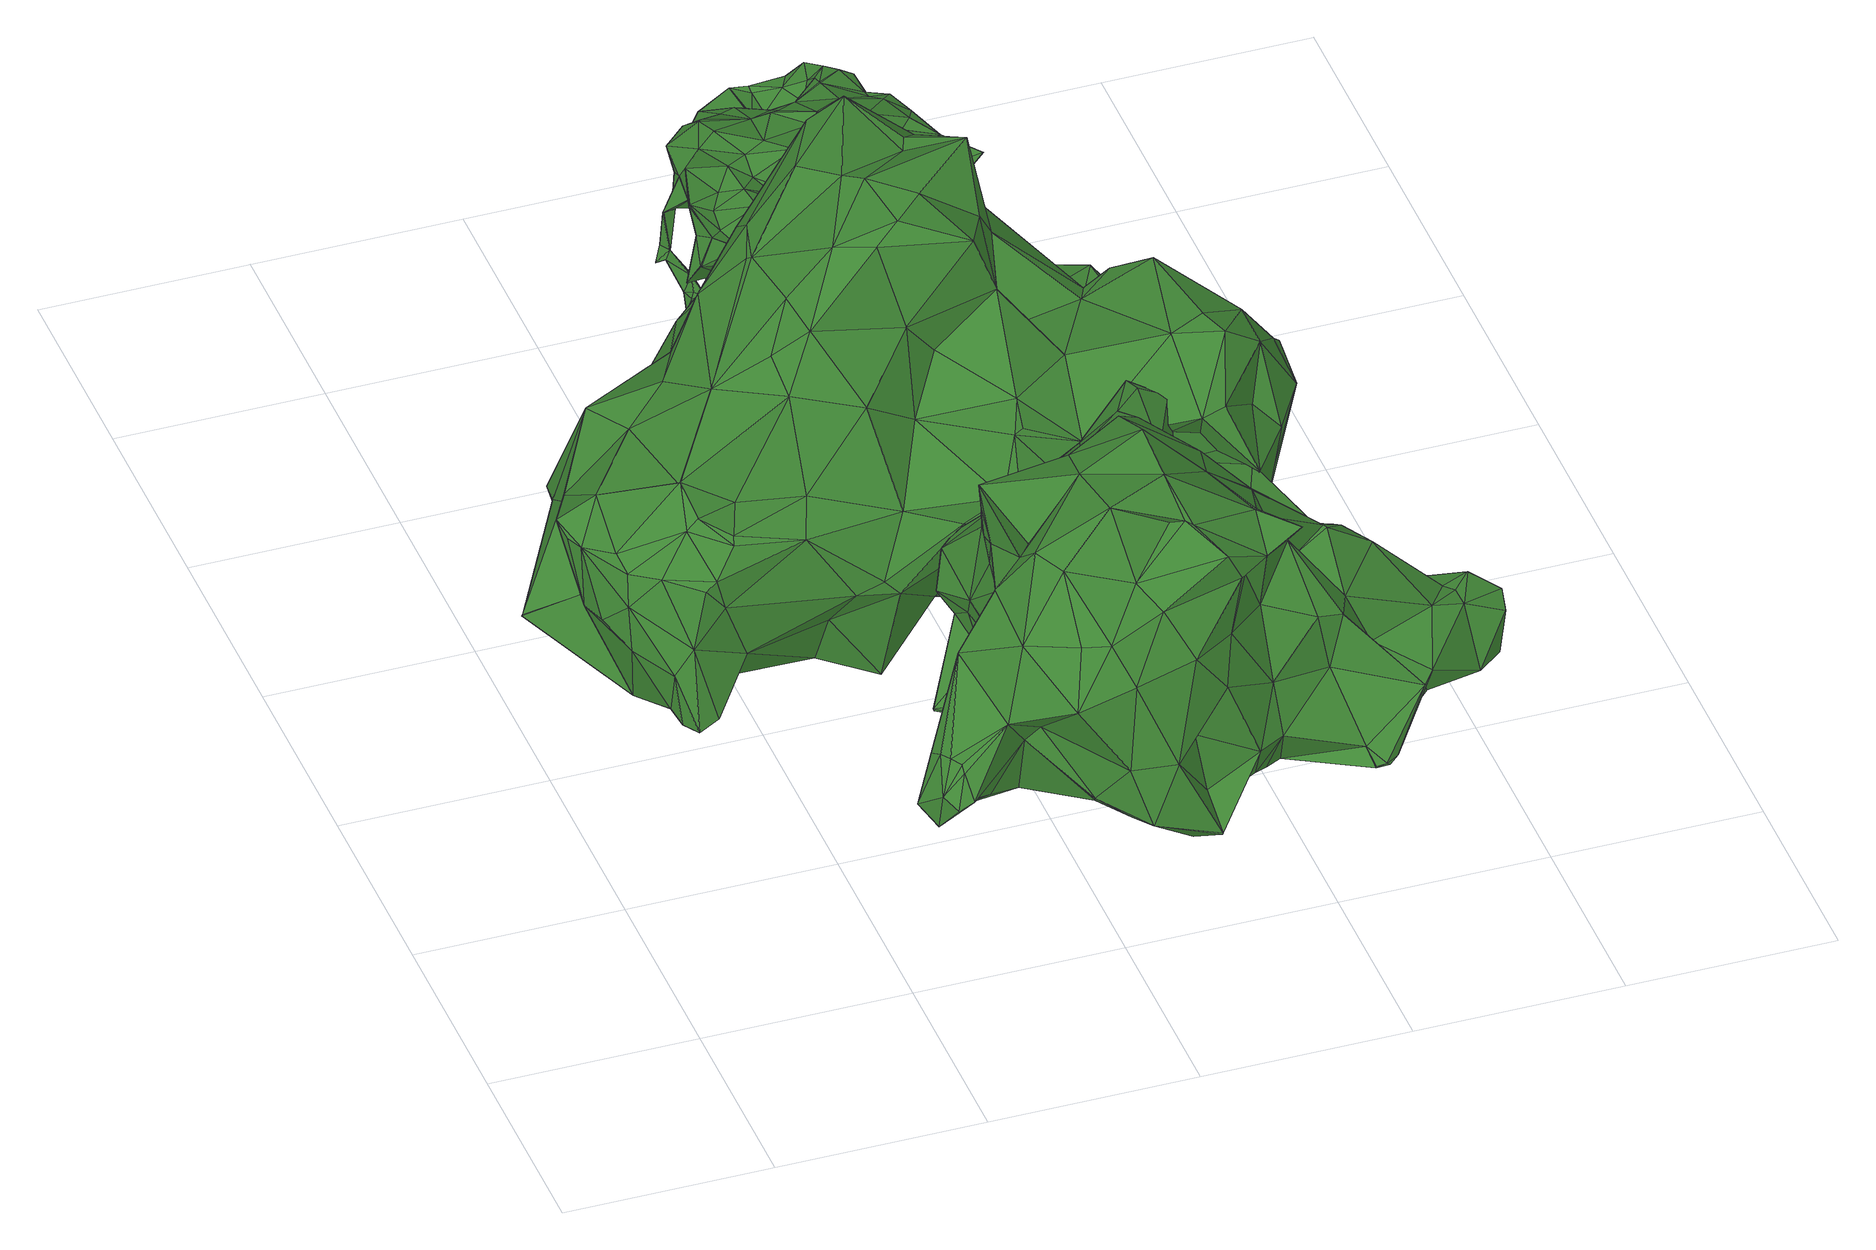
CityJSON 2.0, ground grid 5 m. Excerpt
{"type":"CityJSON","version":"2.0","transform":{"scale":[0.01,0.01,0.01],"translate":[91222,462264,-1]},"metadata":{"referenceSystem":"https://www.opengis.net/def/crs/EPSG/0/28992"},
"CityObjects":{
"tree1":{"type":"SolitaryVegetationObject","attributes":{"gtid":226,"crown_width_m":14.5,"crown_median_z":3.9,"trunk_H_m":4.17,"trunk_DBH_m":0.515,"trunk_radius_m":0.257,"trunk_base_height_m":-0.27,"original_gtid":"231"},"geometry":[{"type":"Solid","lod":"3","boundaries":[[[[0,1,2]],[[3,4,5]],[[6,7,8]],[[9,10,11]],[[12,13,14]],[[15,16,17]],[[18,19,20]],[[2,1,21]],[[22,21,1]],[[23,24,25]],[[26,24,23]],[[27,28,29]],[[18,24,30]],[[31,32,33]],[[34,35,36]],[[37,35,34]],[[38,16,39]],[[40,15,17]],[[41,42,43]],[[44,42,41]],[[45,27,9]],[[46,47,48]],[[40,49,15]],[[50,51,52]],[[53,54,55]],[[54,56,57]],[[58,59,60]],[[26,61,62]],[[45,63,6]],[[41,64,65]],[[66,67,68]],[[69,68,67]],[[55,54,57]],[[29,10,9]],[[70,52,71]],[[72,73,74]],[[75,72,74]],[[38,76,16]],[[77,78,79]],[[57,80,81]],[[44,82,72]],[[32,83,84]],[[85,71,86]],[[47,87,48]],[[88,89,90]],[[91,89,88]],[[92,87,76]],[[78,93,94]],[[54,50,95]],[[47,96,40]],[[97,98,99]],[[99,100,97]],[[101,102,63]],[[51,71,52]],[[27,45,28]],[[12,103,104]],[[87,16,76]],[[105,106,107]],[[108,109,110]],[[21,22,111]],[[36,35,112]],[[2,97,113]],[[2,98,97]],[[114,115,116]],[[114,22,115]],[[81,55,57]],[[45,117,63]],[[105,118,119]],[[118,120,119]],[[121,112,118]],[[117,11,59]],[[117,9,11]],[[63,102,6]],[[122,6,102]],[[115,123,116]],[[124,5,4]],[[105,12,118]],[[84,52,70]],[[125,52,84]],[[8,7,114]],[[8,114,116]],[[126,38,127]],[[128,129,130]],[[105,103,12]],[[131,132,133]],[[112,35,118]],[[134,135,98]],[[99,98,135]],[[136,137,138]],[[63,117,101]],[[139,101,117]],[[117,59,139]],[[37,119,120]],[[138,30,140]],[[18,30,138]],[[48,92,109]],[[110,109,92]],[[85,136,141]],[[9,117,45]],[[0,2,142]],[[22,143,115]],[[144,145,34]],[[111,22,146]],[[147,106,148]],[[105,148,106]],[[149,150,151]],[[152,153,154]],[[130,109,128]],[[54,53,50]],[[4,155,156]],[[4,156,157]],[[158,139,159]],[[43,160,64]],[[41,82,44]],[[141,161,71]],[[162,66,163]],[[164,33,165]],[[112,121,14]],[[121,12,14]],[[151,150,166]],[[84,167,68]],[[88,90,61]],[[88,61,133]],[[136,86,137]],[[168,169,148]],[[29,170,10]],[[154,170,171]],[[172,90,173]],[[71,51,86]],[[114,7,22]],[[89,173,90]],[[89,147,173]],[[39,174,175]],[[49,176,177]],[[49,177,15]],[[16,15,178]],[[141,71,85]],[[173,164,172]],[[72,82,73]],[[65,73,82]],[[131,179,132]],[[86,136,85]],[[122,7,6]],[[173,147,169]],[[148,169,147]],[[43,56,160]],[[19,137,86]],[[180,181,182]],[[141,136,172]],[[137,18,138]],[[19,18,137]],[[140,136,138]],[[71,161,183]],[[184,43,42]],[[3,185,110]],[[186,3,110]],[[125,69,67]],[[21,98,2]],[[154,75,170]],[[154,153,75]],[[56,95,125]],[[42,187,184]],[[77,188,176]],[[189,176,188]],[[134,128,135]],[[111,98,21]],[[56,67,160]],[[40,96,49]],[[190,36,112]],[[12,104,191]],[[29,171,170]],[[100,192,97]],[[157,124,4]],[[30,24,26]],[[193,174,39]],[[194,195,155]],[[196,195,194]],[[76,38,126]],[[9,27,29]],[[158,197,198]],[[123,8,116]],[[87,17,16]],[[46,96,47]],[[172,136,199]],[[102,198,200]],[[135,128,100]],[[144,84,145]],[[201,171,28]],[[119,202,168]],[[194,203,196]],[[186,203,194]],[[70,71,183]],[[157,113,124]],[[115,201,123]],[[93,204,94]],[[16,178,39]],[[128,109,108]],[[17,47,40]],[[17,87,47]],[[77,93,78]],[[77,176,93]],[[152,154,171]],[[49,93,176]],[[125,95,50]],[[193,178,205]],[[4,194,155]],[[13,191,14]],[[206,48,130]],[[101,139,158]],[[124,113,192]],[[206,204,96]],[[93,49,96]],[[93,96,204]],[[46,48,206]],[[96,46,206]],[[50,53,51]],[[53,86,51]],[[193,39,178]],[[66,189,163]],[[123,28,8]],[[14,191,190]],[[196,190,191]],[[48,87,92]],[[161,32,183]],[[25,42,44]],[[196,203,190]],[[95,56,54]],[[172,164,165]],[[38,39,175]],[[112,14,190]],[[180,156,149]],[[180,149,151]],[[148,119,168]],[[18,20,81]],[[207,208,209]],[[207,209,25]],[[209,208,210]],[[181,180,211]],[[12,191,13]],[[149,103,107]],[[105,107,103]],[[99,135,100]],[[108,100,128]],[[3,186,194]],[[157,212,113]],[[190,203,213]],[[2,113,212]],[[184,57,43]],[[43,57,56]],[[68,167,205]],[[214,146,198]],[[162,79,215]],[[194,4,3]],[[5,185,3]],[[166,132,211]],[[8,28,6]],[[198,102,158]],[[153,216,75]],[[201,28,123]],[[70,183,32]],[[94,217,218]],[[219,84,144]],[[29,28,171]],[[162,220,66]],[[191,195,196]],[[88,133,132]],[[32,165,33]],[[106,91,150]],[[6,28,45]],[[128,197,129]],[[178,189,66]],[[178,66,205]],[[61,209,133]],[[30,62,140]],[[26,62,30]],[[199,140,221]],[[101,158,102]],[[15,222,178]],[[189,178,222]],[[145,84,83]],[[166,150,91]],[[133,209,210]],[[31,202,34]],[[180,212,157]],[[25,187,42]],[[213,223,190]],[[81,24,18]],[[24,187,25]],[[73,218,224]],[[73,224,10]],[[225,36,223]],[[225,223,174]],[[157,156,180]],[[206,139,217]],[[124,185,5]],[[50,52,125]],[[207,216,208]],[[193,167,174]],[[205,66,68]],[[160,67,220]],[[160,220,162]],[[177,189,222]],[[177,176,189]],[[177,222,15]],[[10,60,11]],[[64,226,43]],[[185,192,110]],[[215,227,162]],[[79,162,163]],[[55,228,53]],[[174,167,225]],[[38,175,127]],[[166,88,132]],[[156,155,149]],[[166,91,88]],[[175,213,127]],[[125,67,56]],[[119,37,202]],[[172,199,90]],[[24,80,187]],[[81,80,24]],[[179,211,132]],[[84,69,125]],[[43,226,41]],[[121,118,12]],[[210,131,133]],[[208,216,210]],[[174,213,175]],[[131,210,216]],[[229,0,152]],[[171,229,152]],[[213,126,127]],[[94,215,78]],[[218,215,94]],[[78,215,79]],[[230,44,72]],[[230,72,75]],[[33,202,31]],[[33,168,202]],[[118,35,120]],[[37,120,35]],[[89,106,147]],[[105,119,148]],[[23,61,26]],[[23,209,61]],[[23,25,209]],[[181,179,142]],[[155,104,103]],[[229,201,143]],[[84,70,32]],[[142,152,0]],[[161,165,32]],[[170,74,10]],[[214,231,146]],[[107,106,150]],[[107,150,149]],[[11,60,59]],[[59,58,139]],[[217,139,58]],[[0,143,1]],[[22,1,143]],[[163,189,188]],[[163,188,79]],[[158,129,197]],[[34,202,37]],[[140,199,136]],[[169,168,164]],[[169,164,173]],[[106,89,91]],[[142,179,152]],[[153,152,179]],[[130,129,206]],[[155,103,149]],[[184,80,57]],[[187,80,184]],[[75,74,170]],[[124,192,185]],[[225,144,36]],[[34,36,144]],[[164,168,33]],[[86,20,19]],[[205,167,193]],[[179,181,211]],[[225,167,144]],[[219,144,167]],[[219,167,84]],[[232,110,192]],[[130,48,109]],[[126,186,233]],[[22,234,146]],[[206,159,139]],[[67,66,220]],[[172,165,141]],[[229,143,0]],[[161,141,165]],[[131,216,179]],[[153,179,216]],[[213,203,126]],[[126,203,186]],[[84,68,69]],[[53,20,86]],[[228,81,20]],[[228,20,53]],[[2,212,182]],[[180,182,212]],[[166,211,151]],[[180,151,211]],[[171,201,229]],[[213,174,223]],[[44,230,25]],[[207,25,230]],[[36,190,223]],[[216,230,75]],[[216,207,230]],[[218,73,65]],[[122,234,7]],[[22,7,234]],[[232,108,110]],[[92,233,110]],[[126,233,76]],[[92,76,233]],[[110,233,186]],[[77,79,188]],[[73,10,74]],[[115,143,201]],[[217,94,235]],[[65,82,41]],[[218,65,215]],[[227,215,65]],[[134,214,128]],[[197,128,214]],[[198,197,214]],[[146,231,111]],[[102,234,122]],[[200,234,102]],[[234,200,198]],[[198,146,234]],[[108,192,100]],[[232,192,108]],[[214,134,231]],[[98,231,134]],[[98,111,231]],[[97,192,113]],[[221,140,62]],[[221,62,61]],[[204,235,94]],[[206,235,204]],[[227,65,64]],[[162,64,160]],[[227,64,162]],[[64,41,226]],[[142,182,181]],[[2,182,142]],[[34,83,31]],[[145,83,34]],[[31,83,32]],[[158,159,129]],[[206,129,159]],[[55,81,228]],[[217,224,218]],[[58,224,217]],[[10,224,60]],[[60,224,58]],[[90,221,61]],[[199,221,90]],[[206,217,235]],[[155,195,104]],[[191,104,195]],[[236,237,238]],[[236,238,239]],[[239,238,240]],[[239,240,241]],[[238,237,242]],[[238,242,240]],[[240,242,243]],[[240,243,241]],[[242,237,244]],[[242,244,243]],[[243,244,245]],[[243,245,241]],[[244,237,246]],[[244,246,245]],[[245,246,247]],[[245,247,241]],[[246,237,248]],[[246,248,247]],[[247,248,249]],[[247,249,241]],[[248,237,250]],[[248,250,249]],[[249,250,251]],[[249,251,241]],[[250,237,252]],[[250,252,251]],[[251,252,253]],[[251,253,241]],[[252,237,254]],[[252,254,253]],[[253,254,255]],[[253,255,241]],[[254,237,256]],[[254,256,255]],[[255,256,257]],[[255,257,241]],[[256,237,258]],[[256,258,257]],[[257,258,259]],[[257,259,241]],[[258,237,260]],[[258,260,259]],[[259,260,261]],[[259,261,241]],[[260,237,262]],[[260,262,261]],[[261,262,263]],[[261,263,241]],[[262,237,264]],[[262,264,263]],[[263,264,265]],[[263,265,241]],[[264,237,266]],[[264,266,265]],[[265,266,267]],[[265,267,241]],[[266,237,268]],[[266,268,267]],[[267,268,269]],[[267,269,241]],[[268,237,270]],[[268,270,269]],[[269,270,271]],[[269,271,241]],[[270,237,272]],[[270,272,271]],[[271,272,273]],[[271,273,241]],[[272,237,274]],[[272,274,273]],[[273,274,275]],[[273,275,241]],[[274,237,276]],[[274,276,275]],[[275,276,277]],[[275,277,241]],[[276,237,278]],[[276,278,277]],[[277,278,279]],[[277,279,241]],[[278,237,280]],[[278,280,279]],[[279,280,281]],[[279,281,241]],[[280,237,282]],[[280,282,281]],[[281,282,283]],[[281,283,241]],[[282,237,284]],[[282,284,283]],[[283,284,285]],[[283,285,241]],[[284,237,236]],[[284,236,285]],[[285,236,239]],[[285,239,241]]]]}]},
"tree2":{"type":"SolitaryVegetationObject","attributes":{"gtid":255,"crown_width_m":11.23,"crown_median_z":3.41,"trunk_H_m":3.76,"trunk_DBH_m":0.362,"trunk_radius_m":0.181,"trunk_base_height_m":-0.35,"original_gtid":"260"},"geometry":[{"type":"Solid","lod":"3","boundaries":[[[[286,287,288]],[[289,290,291]],[[292,288,293]],[[294,295,296]],[[297,298,299]],[[300,301,302]],[[303,304,305]],[[305,304,306]],[[307,291,308]],[[309,310,311]],[[312,313,314]],[[315,316,317]],[[318,319,320]],[[321,322,323]],[[324,295,294]],[[325,326,327]],[[328,329,298]],[[330,331,332]],[[333,334,335]],[[336,337,338]],[[339,286,292]],[[340,341,342]],[[341,340,343]],[[344,345,346]],[[347,348,349]],[[350,348,296]],[[351,352,353]],[[315,354,316]],[[355,356,357]],[[350,296,358]],[[317,359,295]],[[360,361,362]],[[363,329,328]],[[364,310,328]],[[311,327,338]],[[324,294,311]],[[311,310,364]],[[365,360,366]],[[367,368,314]],[[320,369,370]],[[320,370,318]],[[371,372,373]],[[343,373,372]],[[374,349,375]],[[349,376,375]],[[357,377,355]],[[378,379,380]],[[381,382,366]],[[383,384,339]],[[286,384,385]],[[324,354,315]],[[370,369,386]],[[317,295,324]],[[387,388,389]],[[387,389,390]],[[286,339,384]],[[385,384,391]],[[328,310,363]],[[392,358,318]],[[393,386,369]],[[394,322,321]],[[391,395,385]],[[392,349,358]],[[348,358,349]],[[348,347,396]],[[397,369,398]],[[393,369,397]],[[399,400,401]],[[366,360,402]],[[403,308,404]],[[388,387,340]],[[366,402,381]],[[385,287,286]],[[398,405,397]],[[406,407,312]],[[313,312,407]],[[408,409,410]],[[411,316,354]],[[288,412,293]],[[385,395,287]],[[373,287,395]],[[413,414,415]],[[416,301,300]],[[417,301,416]],[[418,343,340]],[[325,396,419]],[[323,420,421]],[[323,322,420]],[[338,309,311]],[[337,417,338]],[[353,352,341]],[[422,423,424]],[[425,426,427]],[[306,428,422]],[[429,430,431]],[[328,432,364]],[[429,431,331]],[[341,343,353]],[[393,397,433]],[[434,435,436]],[[360,437,402]],[[415,314,413]],[[438,314,415]],[[388,439,386]],[[421,440,323]],[[441,442,443]],[[444,355,445]],[[446,445,355]],[[314,438,312]],[[447,439,448]],[[388,448,439]],[[352,413,368]],[[352,368,367]],[[324,315,317]],[[440,429,323]],[[321,323,429]],[[449,450,451]],[[319,450,449]],[[452,400,453]],[[403,454,308]],[[454,307,308]],[[441,455,456]],[[292,293,457]],[[357,458,377]],[[313,407,367]],[[314,368,413]],[[391,459,395]],[[417,416,460]],[[460,461,417]],[[412,457,293]],[[412,390,457]],[[390,412,462]],[[288,292,286]],[[463,464,465]],[[425,299,426]],[[289,303,290]],[[305,290,303]],[[309,363,310]],[[327,294,325]],[[343,466,467]],[[350,358,348]],[[447,406,376]],[[468,334,457]],[[441,456,437]],[[362,463,465]],[[425,324,311]],[[469,470,471]],[[472,346,345]],[[473,474,367]],[[423,290,424]],[[475,476,477]],[[475,335,476]],[[292,383,339]],[[471,470,411]],[[318,358,359]],[[437,478,441]],[[358,296,295]],[[373,395,371]],[[326,479,454]],[[343,467,353]],[[480,444,481]],[[470,482,411]],[[483,332,344]],[[354,484,411]],[[471,411,484]],[[384,383,485]],[[324,425,354]],[[427,354,425]],[[295,359,358]],[[307,479,486]],[[468,397,476]],[[329,299,298]],[[309,461,363]],[[487,488,405]],[[326,419,479]],[[489,443,490]],[[476,334,468]],[[298,297,328]],[[404,382,435]],[[387,418,340]],[[338,461,309]],[[337,456,491]],[[376,349,392]],[[373,343,418]],[[314,313,367]],[[401,492,493]],[[379,492,481]],[[362,437,360]],[[362,465,437]],[[492,401,410]],[[481,492,409]],[[410,409,492]],[[481,409,494]],[[414,304,495]],[[496,289,291]],[[496,291,307]],[[424,290,305]],[[356,485,497]],[[486,498,499]],[[486,499,289]],[[380,331,431]],[[469,500,483]],[[471,500,469]],[[404,435,403]],[[319,318,450]],[[501,502,488]],[[501,469,502]],[[379,378,492]],[[359,450,318]],[[359,503,450]],[[471,504,505]],[[483,505,504]],[[394,321,330]],[[337,436,456]],[[506,507,490]],[[489,490,507]],[[392,370,376]],[[447,376,370]],[[443,442,490]],[[492,378,508]],[[492,508,493]],[[292,333,383]],[[457,333,292]],[[502,469,483]],[[449,451,482]],[[440,507,506]],[[507,421,426]],[[507,426,416]],[[509,405,398]],[[322,471,484]],[[367,474,352]],[[427,426,420]],[[327,311,294]],[[406,447,407]],[[420,426,421]],[[431,378,380]],[[392,318,370]],[[483,344,502]],[[342,448,388]],[[340,342,388]],[[406,312,375]],[[499,495,304]],[[382,436,435]],[[480,494,459]],[[440,490,429]],[[440,506,490]],[[451,316,482]],[[406,375,376]],[[380,379,472]],[[425,311,364]],[[330,321,429]],[[416,300,507]],[[415,510,438]],[[329,363,460]],[[463,511,493]],[[425,432,297]],[[472,446,346]],[[322,484,420]],[[303,289,499]],[[487,501,488]],[[320,509,369]],[[509,398,369]],[[423,361,512]],[[451,450,503]],[[322,504,471]],[[333,457,334]],[[389,468,390]],[[457,390,468]],[[437,464,478]],[[493,478,464]],[[374,347,349]],[[468,389,433]],[[468,433,397]],[[461,338,417]],[[289,496,486]],[[473,367,407]],[[386,439,370]],[[370,439,447]],[[352,474,341]],[[342,341,474]],[[489,513,455]],[[300,513,489]],[[291,290,512]],[[423,512,290]],[[496,307,486]],[[362,514,463]],[[511,463,514]],[[399,304,452]],[[328,297,432]],[[420,484,427]],[[317,316,451]],[[317,451,359]],[[302,491,300]],[[302,301,417]],[[344,332,345]],[[335,334,476]],[[411,482,316]],[[382,456,436]],[[515,356,333]],[[515,333,335]],[[327,326,454]],[[480,481,494]],[[344,475,502]],[[408,467,466]],[[395,459,516]],[[510,495,499]],[[502,477,488]],[[502,475,477]],[[372,466,343]],[[397,477,476]],[[381,456,382]],[[408,410,400]],[[455,441,443]],[[458,515,335]],[[517,510,498]],[[486,517,498]],[[322,394,504]],[[421,507,440]],[[518,434,336]],[[302,417,337]],[[410,401,400]],[[493,511,399]],[[493,399,401]],[[483,500,505]],[[471,505,500]],[[357,515,458]],[[377,458,519]],[[356,515,357]],[[337,336,520]],[[467,408,452]],[[467,452,353]],[[489,455,443]],[[391,444,480]],[[391,480,459]],[[472,332,331]],[[472,331,380]],[[397,405,488]],[[477,397,488]],[[511,514,521]],[[299,425,297]],[[427,484,354]],[[306,422,305]],[[425,364,432]],[[291,404,308]],[[454,518,327]],[[336,327,518]],[[351,414,352]],[[413,352,414]],[[365,366,404]],[[291,365,404]],[[434,403,435]],[[424,305,422]],[[442,441,478]],[[454,479,307]],[[408,400,452]],[[494,409,371]],[[438,522,375]],[[325,419,326]],[[518,454,434]],[[338,327,336]],[[479,419,396]],[[400,399,453]],[[452,453,399]],[[402,437,456]],[[363,461,460]],[[489,507,300]],[[384,485,391]],[[300,491,513]],[[455,513,491]],[[444,445,481]],[[444,391,485]],[[444,485,356]],[[444,356,355]],[[494,371,516]],[[494,516,459]],[[381,402,456]],[[405,320,319]],[[405,319,449]],[[383,497,485]],[[333,356,497]],[[333,497,383]],[[454,403,434]],[[442,478,378]],[[508,378,478]],[[409,466,372]],[[386,393,388]],[[431,430,378]],[[490,430,429]],[[523,519,458]],[[523,377,519]],[[442,430,490]],[[393,433,388]],[[486,524,517]],[[346,377,523]],[[346,523,344]],[[512,360,365]],[[344,523,475]],[[365,291,512]],[[512,361,360]],[[395,516,371]],[[423,422,361]],[[362,361,422]],[[446,355,346]],[[355,377,346]],[[337,491,302]],[[335,475,523]],[[523,458,335]],[[351,304,414]],[[438,375,312]],[[379,481,445]],[[448,407,447]],[[448,473,407]],[[304,351,452]],[[351,353,452]],[[493,508,478]],[[336,434,520]],[[499,304,303]],[[491,456,455]],[[404,366,382]],[[498,510,499]],[[517,438,510]],[[330,504,394]],[[422,514,362]],[[409,408,466]],[[371,409,372]],[[509,320,405]],[[388,433,389]],[[472,345,332]],[[378,430,442]],[[422,521,514]],[[520,436,337]],[[483,504,330]],[[332,483,330]],[[522,517,524]],[[525,474,473]],[[414,510,415]],[[416,526,460]],[[416,426,526]],[[299,526,426]],[[359,451,503]],[[470,527,482]],[[449,482,527]],[[487,527,501]],[[405,527,487]],[[405,449,527]],[[501,527,470]],[[462,528,418]],[[296,325,294]],[[296,348,325]],[[325,348,396]],[[387,390,462]],[[387,462,418]],[[304,428,306]],[[304,399,428]],[[422,428,521]],[[329,526,299]],[[329,460,526]],[[522,524,347]],[[474,529,342]],[[525,473,529]],[[525,529,474]],[[448,529,473]],[[342,529,448]],[[379,445,472]],[[472,445,446]],[[463,493,464]],[[465,464,437]],[[469,501,470]],[[520,434,436]],[[287,528,288]],[[288,528,412]],[[462,412,528]],[[373,528,287]],[[373,418,528]],[[510,414,495]],[[438,517,522]],[[374,522,347]],[[375,522,374]],[[399,511,530]],[[521,530,511]],[[428,530,521]],[[399,530,428]],[[396,347,524]],[[396,524,479]],[[486,479,524]],[[429,331,330]],[[531,532,533]],[[531,533,534]],[[534,533,535]],[[534,535,536]],[[533,532,537]],[[533,537,535]],[[535,537,538]],[[535,538,536]],[[537,532,539]],[[537,539,538]],[[538,539,540]],[[538,540,536]],[[539,532,541]],[[539,541,540]],[[540,541,542]],[[540,542,536]],[[541,532,543]],[[541,543,542]],[[542,543,544]],[[542,544,536]],[[543,532,545]],[[543,545,544]],[[544,545,546]],[[544,546,536]],[[545,532,547]],[[545,547,546]],[[546,547,548]],[[546,548,536]],[[547,532,549]],[[547,549,548]],[[548,549,550]],[[548,550,536]],[[549,532,551]],[[549,551,550]],[[550,551,552]],[[550,552,536]],[[551,532,553]],[[551,553,552]],[[552,553,554]],[[552,554,536]],[[553,532,555]],[[553,555,554]],[[554,555,556]],[[554,556,536]],[[555,532,557]],[[555,557,556]],[[556,557,558]],[[556,558,536]],[[557,532,559]],[[557,559,558]],[[558,559,560]],[[558,560,536]],[[559,532,561]],[[559,561,560]],[[560,561,562]],[[560,562,536]],[[561,532,563]],[[561,563,562]],[[562,563,564]],[[562,564,536]],[[563,532,565]],[[563,565,564]],[[564,565,566]],[[564,566,536]],[[565,532,567]],[[565,567,566]],[[566,567,568]],[[566,568,536]],[[567,532,569]],[[567,569,568]],[[568,569,570]],[[568,570,536]],[[569,532,571]],[[569,571,570]],[[570,571,572]],[[570,572,536]],[[571,532,573]],[[571,573,572]],[[572,573,574]],[[572,574,536]],[[573,532,575]],[[573,575,574]],[[574,575,576]],[[574,576,536]],[[575,532,577]],[[575,577,576]],[[576,577,578]],[[576,578,536]],[[577,532,579]],[[577,579,578]],[[578,579,580]],[[578,580,536]],[[579,532,531]],[[579,531,580]],[[580,531,534]],[[580,534,536]]]]}]},
"tree3":{"type":"SolitaryVegetationObject","attributes":{"gtid":322,"crown_width_m":6.89,"crown_median_z":2.12,"trunk_H_m":2.61,"trunk_DBH_m":0.164,"trunk_radius_m":0.0818,"trunk_base_height_m":-0.49,"original_gtid":"328"},"geometry":[{"type":"Solid","lod":"3","boundaries":[[[[581,582,583]],[[584,583,582]],[[584,582,581]],[[585,586,587]],[[588,589,590]],[[591,592,593]],[[594,595,596]],[[597,581,598]],[[599,600,601]],[[599,601,602]],[[603,604,605]],[[596,606,607]],[[608,596,607]],[[585,609,610]],[[611,612,613]],[[614,615,616]],[[617,615,614]],[[599,618,619]],[[620,621,622]],[[623,624,625]],[[626,627,628]],[[629,630,631]],[[632,633,634]],[[635,633,632]],[[594,596,608]],[[636,637,638]],[[589,588,609]],[[606,596,639]],[[595,639,596]],[[621,640,641]],[[642,643,617]],[[644,626,645]],[[597,646,647]],[[648,649,650]],[[594,608,651]],[[652,653,654]],[[655,656,657]],[[658,659,660]],[[661,662,663]],[[661,663,664]],[[665,666,667]],[[668,665,669]],[[588,590,670]],[[671,672,658]],[[673,674,675]],[[676,677,584]],[[678,679,680]],[[681,680,679]],[[682,683,666]],[[684,589,685]],[[597,598,686]],[[589,612,590]],[[684,612,589]],[[646,597,686]],[[677,676,687]],[[688,689,635]],[[690,691,692]],[[691,693,692]],[[694,695,696]],[[631,697,629]],[[667,680,698]],[[699,603,700]],[[701,642,702]],[[703,704,705]],[[644,706,620]],[[707,668,669]],[[707,708,668]],[[600,709,601]],[[634,710,632]],[[584,634,676]],[[711,712,713]],[[714,715,594]],[[716,717,718]],[[640,719,641]],[[654,675,720]],[[701,644,620]],[[721,722,723]],[[691,690,715]],[[623,639,595]],[[623,606,639]],[[623,607,606]],[[724,622,621]],[[724,725,622]],[[611,726,727]],[[728,729,610]],[[585,610,586]],[[730,731,614]],[[732,731,730]],[[623,670,607]],[[625,588,670]],[[623,625,670]],[[616,733,614]],[[728,609,588]],[[728,588,625]],[[734,735,736]],[[737,688,738]],[[726,613,739]],[[708,740,741]],[[706,644,645]],[[742,743,744]],[[711,745,712]],[[706,645,640]],[[716,718,746]],[[747,745,748]],[[719,749,734]],[[670,612,655]],[[730,733,587]],[[671,750,614]],[[617,614,750]],[[719,751,749]],[[684,613,612]],[[746,718,752]],[[638,637,649]],[[670,655,607]],[[607,753,608]],[[637,636,754]],[[744,755,756]],[[624,728,625]],[[654,653,675]],[[636,602,757]],[[663,758,664]],[[652,751,653]],[[624,692,693]],[[587,733,759]],[[672,703,721]],[[590,612,670]],[[704,731,760]],[[752,761,762]],[[661,763,764]],[[614,731,671]],[[765,723,722]],[[700,766,699]],[[699,766,767]],[[768,746,656]],[[716,746,768]],[[732,760,731]],[[769,757,736]],[[705,770,722]],[[630,771,631]],[[772,631,771]],[[719,734,641]],[[773,630,629]],[[773,629,774]],[[662,661,775]],[[743,742,700]],[[604,631,776]],[[604,776,777]],[[705,778,770]],[[733,643,642]],[[733,642,759]],[[779,780,622]],[[781,780,779]],[[782,783,784]],[[658,785,671]],[[663,765,764]],[[649,786,787]],[[738,787,786]],[[753,788,657]],[[789,593,790]],[[787,791,792]],[[666,665,793]],[[676,794,687]],[[747,748,795]],[[796,735,734]],[[775,770,662]],[[775,797,770]],[[680,683,798]],[[763,799,586]],[[800,801,600]],[[701,620,802]],[[678,803,804]],[[662,770,663]],[[653,673,675]],[[696,695,685]],[[805,677,741]],[[648,650,792]],[[764,797,661]],[[806,807,808]],[[765,797,764]],[[624,809,728]],[[729,728,809]],[[752,718,605]],[[700,717,743]],[[810,807,789]],[[667,683,680]],[[789,584,810]],[[585,696,685]],[[585,685,609]],[[609,685,589]],[[732,659,672]],[[732,672,721]],[[661,797,775]],[[700,603,717]],[[672,659,658]],[[761,752,811]],[[705,722,703]],[[711,812,795]],[[763,664,729]],[[763,661,664]],[[752,813,811]],[[605,813,752]],[[721,703,722]],[[708,773,740]],[[814,773,708]],[[665,708,741]],[[668,708,665]],[[815,816,817]],[[717,716,743]],[[635,818,688]],[[651,811,813]],[[696,585,587]],[[696,587,759]],[[681,763,729]],[[819,820,618]],[[781,695,780]],[[694,780,695]],[[592,591,821]],[[654,720,689]],[[652,654,689]],[[822,777,776]],[[768,755,744]],[[823,755,656]],[[656,755,768]],[[824,744,727]],[[591,593,808]],[[798,682,803]],[[808,766,591]],[[821,591,766]],[[825,689,688]],[[711,748,745]],[[697,603,699]],[[717,603,605]],[[635,689,720]],[[724,641,736]],[[621,641,724]],[[760,778,705]],[[640,645,826]],[[626,826,645]],[[733,616,643]],[[615,643,616]],[[722,770,765]],[[797,765,770]],[[678,804,827]],[[828,809,829]],[[720,713,635]],[[611,613,726]],[[757,602,830]],[[810,805,807]],[[597,792,831]],[[832,831,792]],[[820,833,619]],[[584,710,634]],[[764,758,663]],[[628,627,785]],[[801,824,834]],[[607,788,753]],[[773,774,740]],[[835,784,836]],[[622,780,620]],[[825,636,796]],[[795,748,711]],[[769,735,796]],[[681,799,763]],[[745,816,712]],[[817,816,745]],[[672,671,731]],[[680,803,678]],[[705,704,760]],[[663,770,778]],[[663,778,765]],[[615,617,643]],[[790,598,581]],[[675,803,720]],[[676,634,633]],[[660,659,837]],[[660,837,804]],[[640,826,719]],[[750,785,627]],[[651,838,594]],[[822,838,651]],[[792,597,648]],[[647,649,648]],[[738,786,737]],[[624,623,839]],[[597,647,648]],[[706,640,621]],[[706,621,620]],[[840,841,794]],[[842,599,619]],[[804,674,660]],[[637,754,786]],[[840,816,815]],[[712,816,840]],[[836,678,827]],[[836,827,835]],[[814,771,773]],[[667,666,683]],[[761,753,657]],[[707,843,844]],[[844,843,714]],[[744,743,716]],[[799,782,586]],[[730,586,782]],[[655,657,788]],[[730,614,733]],[[594,715,839]],[[594,839,595]],[[736,641,734]],[[795,794,747]],[[840,794,633]],[[840,633,635]],[[810,584,677]],[[673,660,674]],[[767,697,699]],[[790,845,686]],[[790,686,598]],[[846,592,801]],[[846,801,847]],[[703,731,704]],[[672,731,703]],[[825,737,754]],[[593,592,846]],[[602,638,649]],[[669,665,667]],[[842,800,600]],[[595,839,623]],[[740,774,848]],[[777,813,605]],[[684,849,613]],[[685,695,849]],[[719,826,751]],[[751,826,653]],[[736,735,769]],[[803,682,720]],[[709,600,834]],[[773,771,630]],[[771,708,707]],[[814,708,771]],[[750,627,626]],[[796,636,769]],[[825,652,689]],[[600,801,834]],[[652,749,751]],[[825,749,652]],[[796,749,825]],[[796,734,749]],[[644,750,626]],[[660,673,653]],[[850,691,669]],[[669,843,707]],[[789,583,584]],[[790,583,789]],[[763,758,764]],[[586,758,763]],[[825,688,737]],[[681,809,828]],[[812,851,852]],[[790,593,846]],[[653,626,660]],[[653,826,626]],[[628,658,660]],[[628,660,626]],[[602,601,725]],[[725,601,709]],[[853,807,806]],[[789,807,853]],[[741,677,687]],[[835,732,730]],[[778,760,732]],[[723,765,732]],[[765,778,732]],[[724,736,830]],[[678,799,679]],[[649,819,599]],[[647,819,649]],[[799,681,679]],[[820,819,833]],[[677,854,810]],[[732,721,723]],[[794,815,747]],[[725,709,739]],[[720,682,713]],[[666,713,682]],[[800,619,847]],[[803,680,855]],[[803,855,798]],[[856,808,740]],[[847,619,845]],[[847,845,846]],[[686,845,646]],[[800,842,619]],[[790,846,845]],[[656,746,762]],[[725,724,830]],[[725,830,602]],[[853,806,857]],[[853,857,789]],[[837,659,732]],[[793,852,851]],[[726,739,709]],[[726,709,727]],[[806,858,859]],[[808,858,806]],[[798,683,682]],[[812,711,851]],[[800,847,801]],[[649,599,602]],[[713,666,851]],[[851,711,713]],[[808,807,740]],[[741,740,807]],[[741,807,805]],[[810,854,805]],[[805,854,677]],[[607,655,788]],[[714,843,691]],[[669,691,843]],[[801,592,824]],[[753,811,651]],[[753,651,608]],[[761,811,753]],[[725,860,622]],[[779,622,860]],[[779,860,781]],[[710,832,792]],[[844,714,861]],[[730,784,835]],[[761,657,762]],[[803,675,674]],[[803,674,804]],[[728,610,609]],[[793,851,666]],[[676,633,794]],[[742,744,824]],[[768,744,716]],[[710,584,831]],[[729,809,681]],[[687,794,812]],[[739,849,781]],[[862,619,833]],[[862,833,819]],[[772,861,594]],[[594,861,714]],[[863,694,864]],[[844,861,772]],[[840,815,841]],[[794,841,815]],[[636,825,754]],[[799,678,784]],[[808,593,858]],[[842,600,599]],[[741,852,665]],[[687,852,741]],[[795,812,794]],[[745,747,817]],[[812,852,687]],[[759,864,696]],[[665,852,793]],[[693,809,624]],[[693,829,809]],[[605,604,777]],[[813,777,822]],[[813,822,651]],[[586,664,758]],[[587,586,730]],[[709,834,727]],[[771,707,844]],[[772,771,844]],[[818,865,787]],[[818,632,865]],[[636,638,602]],[[850,829,693]],[[592,821,824]],[[691,715,714]],[[727,834,824]],[[802,864,642]],[[642,864,759]],[[696,864,694]],[[863,864,802]],[[750,702,617]],[[750,644,702]],[[701,702,644]],[[850,693,691]],[[617,702,642]],[[701,802,642]],[[756,612,611]],[[784,730,782]],[[819,646,862]],[[767,766,808]],[[618,820,619]],[[850,828,829]],[[786,649,637]],[[636,757,769]],[[603,697,866]],[[710,831,832]],[[867,740,848]],[[867,848,697]],[[746,752,762]],[[823,656,655]],[[756,755,612]],[[824,821,742]],[[667,698,669]],[[669,698,850]],[[727,756,611]],[[744,756,727]],[[664,586,610]],[[680,681,698]],[[850,698,828]],[[681,828,698]],[[631,866,697]],[[629,848,774]],[[629,697,848]],[[593,789,858]],[[688,818,738]],[[635,632,818]],[[710,791,632]],[[792,791,710]],[[781,849,695]],[[613,849,739]],[[646,819,647]],[[819,618,599]],[[690,692,839]],[[624,839,692]],[[690,839,715]],[[603,866,631]],[[821,766,742]],[[742,766,700]],[[798,855,680]],[[784,783,799]],[[782,799,783]],[[584,581,831]],[[581,583,790]],[[845,619,862]],[[845,862,646]],[[738,818,787]],[[729,664,610]],[[612,755,655]],[[823,655,755]],[[863,802,620]],[[863,620,780]],[[863,780,694]],[[635,712,840]],[[713,712,635]],[[747,815,817]],[[857,858,789]],[[678,836,784]],[[631,604,603]],[[725,739,860]],[[781,860,739]],[[685,849,684]],[[772,776,631]],[[822,776,772]],[[837,827,804]],[[837,835,827]],[[837,732,835]],[[757,830,736]],[[597,831,581]],[[806,859,857]],[[767,867,697]],[[808,867,767]],[[856,740,867]],[[856,867,808]],[[628,785,658]],[[750,671,785]],[[786,754,737]],[[859,858,857]],[[762,657,656]],[[772,594,838]],[[772,838,822]],[[605,718,717]],[[792,650,787]],[[649,787,650]],[[791,787,865]],[[791,865,632]],[[868,869,870]],[[868,870,871]],[[871,870,872]],[[871,872,873]],[[870,869,874]],[[870,874,872]],[[872,874,875]],[[872,875,873]],[[874,869,876]],[[874,876,875]],[[875,876,877]],[[875,877,873]],[[876,869,878]],[[876,878,877]],[[877,878,879]],[[877,879,873]],[[878,869,880]],[[878,880,879]],[[879,880,881]],[[879,881,873]],[[880,869,882]],[[880,882,881]],[[881,882,883]],[[881,883,873]],[[882,869,884]],[[882,884,883]],[[883,884,885]],[[883,885,873]],[[884,869,886]],[[884,886,885]],[[885,886,887]],[[885,887,873]],[[886,869,888]],[[886,888,887]],[[887,888,889]],[[887,889,873]],[[888,869,890]],[[888,890,889]],[[889,890,891]],[[889,891,873]],[[890,869,892]],[[890,892,891]],[[891,892,893]],[[891,893,873]],[[892,869,894]],[[892,894,893]],[[893,894,895]],[[893,895,873]],[[894,869,896]],[[894,896,895]],[[895,896,897]],[[895,897,873]],[[896,869,898]],[[896,898,897]],[[897,898,899]],[[897,899,873]],[[898,869,900]],[[898,900,899]],[[899,900,901]],[[899,901,873]],[[900,869,902]],[[900,902,901]],[[901,902,903]],[[901,903,873]],[[902,869,904]],[[902,904,903]],[[903,904,905]],[[903,905,873]],[[904,869,906]],[[904,906,905]],[[905,906,907]],[[905,907,873]],[[906,869,908]],[[906,908,907]],[[907,908,909]],[[907,909,873]],[[908,869,910]],[[908,910,909]],[[909,910,911]],[[909,911,873]],[[910,869,912]],[[910,912,911]],[[911,912,913]],[[911,913,873]],[[912,869,914]],[[912,914,913]],[[913,914,915]],[[913,915,873]],[[914,869,916]],[[914,916,915]],[[915,916,917]],[[915,917,873]],[[916,869,868]],[[916,868,917]],[[917,868,871]],[[917,871,873]]]]}]}
},
"vertices":[
[521,1248,155],[360,1284,131],[498,1458,121],[669,1897,346],[763,1879,266],[671,1880,312],[194,1026,466],[203,1026,342],[269,932,322],[369,933,559],[585,950,609],[419,959,628],[1216,2052,268],[1149,2051,297],[1180,2065,322],[949,1734,1191],[891,1820,1052],[860,1729,1151],[1673,954,459],[1698,1004,470],[1723,1010,593],[271,1382,148],[248,1149,118],[1496,1048,343],[1547,1010,391],[1276,924,388],[1526,1043,320],[344,934,536],[312,924,391],[393,942,474],[1585,1029,340],[1674,1664,393],[1761,1510,525],[1678,1665,390],[1557,1815,508],[1402,1903,468],[1333,1901,506],[1547,1861,475],[947,1891,861],[1008,1879,936],[779,1576,1153],[1075,952,777],[1197,928,622],[1236,959,712],[1073,891,594],[261,995,547],[633,1487,996],[668,1582,1012],[543,1554,871],[851,1468,1185],[1679,1150,831],[1751,1146,736],[1623,1285,647],[1691,1063,802],[1600,1037,873],[1562,924,753],[1485,1069,871],[1501,909,745],[459,1069,660],[356,1023,674],[424,976,643],[1364,1169,238],[1585,1081,210],[199,1045,543],[1112,1044,803],[900,1120,743],[1194,1445,958],[1369,1343,800],[1393,1396,787],[1461,1414,812],[1708,1408,570],[1834,1342,568],[954,946,563],[827,990,599],[760,925,466],[796,920,428],[782,1827,879],[908,1259,1195],[848,1227,1159],[1066,1200,1142],[1525,1005,593],[1616,848,612],[1039,918,634],[1599,1526,488],[1513,1484,657],[1833,1281,509],[1795,1113,622],[678,1682,932],[1182,1326,175],[1331,1445,190],[1462,1336,182],[1300,1437,207],[658,1715,769],[764,1282,1141],[671,1170,1011],[1569,1098,886],[640,1470,1009],[498,1613,234],[246,1536,218],[254,1671,343],[347,1692,404],[189,1093,568],[134,1173,542],[1036,1925,250],[1045,1960,274],[1301,1867,215],[1346,1676,223],[1102,1680,269],[395,1687,438],[505,1629,665],[574,1788,619],[55,1343,249],[1268,2055,351],[532,1607,181],[273,968,205],[306,1032,158],[286,926,187],[329,1021,647],[1353,1957,347],[1543,1866,312],[1396,1905,373],[1237,2068,296],[157,1097,389],[311,883,189],[612,1805,270],[1540,1346,870],[834,1908,675],[896,1896,692],[282,1563,614],[336,1429,638],[423,1449,734],[1004,1135,213],[941,1284,289],[1148,1214,170],[200,1549,389],[225,1660,341],[1739,1130,375],[1709,1045,398],[1684,1024,356],[340,1095,727],[1637,1058,175],[1864,1398,402],[613,1300,162],[348,1039,175],[1389,1708,535],[1473,1658,497],[170,1273,331],[1499,1600,193],[1582,1836,202],[966,1680,182],[1082,1644,270],[986,1634,222],[651,1080,170],[781,1006,145],[661,1018,318],[999,1914,250],[930,1703,161],[669,1713,168],[197,1251,617],[376,1182,638],[1262,1149,811],[1823,1401,539],[1125,1214,982],[1126,1329,1102],[1595,1491,321],[1795,1454,435],[1028,1520,311],[1275,1592,663],[1701,1731,232],[1674,1726,204],[698,938,433],[454,973,309],[1679,1360,226],[1570,1474,188],[1122,1809,782],[977,1885,872],[892,1432,1193],[1022,1547,1154],[1097,1688,1080],[709,1257,227],[785,1607,190],[673,1367,213],[631,1472,195],[1802,1412,550],[1317,990,626],[635,1863,334],[758,1896,596],[1322,950,491],[987,1338,1195],[1148,1477,1210],[1154,1928,472],[1070,2000,294],[554,1745,315],[1150,1792,822],[804,1909,338],[1037,1985,297],[1037,1984,302],[172,1395,519],[104,1253,569],[1617,1227,207],[116,1210,545],[362,899,203],[1598,1793,408],[965,1848,523],[657,1289,1020],[1238,1644,883],[474,1271,827],[1110,1030,347],[1098,1046,256],[1243,1038,278],[1100,1075,223],[902,1401,306],[562,1527,169],[953,1867,635],[170,1399,499],[902,1185,953],[923,1054,292],[605,1121,882],[770,1071,844],[1426,1492,598],[1156,1302,792],[1559,1155,214],[1039,1588,1157],[1128,1822,564],[617,1040,659],[1275,1657,568],[1101,967,777],[978,1211,852],[1660,1028,660],[376,1030,214],[1068,993,495],[57,1342,254],[563,1703,337],[677,1822,700],[146,1186,369],[594,1211,932],[1001,1401,73],[975,1402,73],[1000,1408,73],[1008,1391,489],[1008,1398,490],[983,1391,490],[998,1414,73],[1005,1404,490],[994,1420,73],[1001,1409,490],[988,1424,73],[996,1413,490],[982,1427,74],[990,1416,490],[976,1428,74],[983,1417,490],[969,1427,74],[977,1416,491],[963,1424,74],[970,1414,491],[957,1421,74],[965,1410,491],[953,1415,74],[961,1405,491],[950,1409,74],[958,1399,490],[949,1403,74],[957,1392,490],[950,1396,73],[958,1385,490],[952,1390,73],[960,1379,490],[956,1384,73],[964,1374,490],[962,1380,73],[969,1370,490],[968,1377,73],[975,1367,489],[974,1376,72],[982,1366,489],[981,1377,72],[989,1366,489],[987,1379,72],[995,1369,489],[993,1383,72],[1000,1373,489],[997,1389,72],[1005,1378,489],[1000,1395,72],[1007,1384,489],
[2050,470,449],[1993,596,362],[1986,516,479],[972,955,536],[1150,938,382],[944,907,413],[1942,413,475],[1939,462,478],[849,438,772],[920,374,902],[916,463,827],[695,207,464],[670,171,390],[708,175,404],[784,462,172],[781,462,175],[779,488,197],[1183,938,438],[1372,962,432],[1203,986,342],[1248,939,345],[892,921,529],[857,857,465],[661,332,441],[668,289,466],[750,405,645],[1298,897,826],[1374,983,810],[1361,1020,807],[960,176,770],[1022,153,775],[957,288,904],[1236,411,1015],[1272,315,934],[1442,388,881],[1201,115,227],[1096,81,307],[1072,155,284],[849,257,745],[901,618,758],[915,665,667],[899,572,658],[642,200,417],[643,227,315],[1250,189,246],[1375,296,242],[1399,264,248],[1809,247,443],[1705,360,468],[1779,209,436],[848,501,462],[829,507,287],[780,445,482],[2042,421,424],[1675,660,589],[1609,878,613],[1524,669,606],[1653,696,521],[1446,212,375],[1428,273,250],[1463,280,260],[977,782,796],[886,654,900],[1101,664,922],[963,542,796],[1445,1046,443],[1552,947,617],[1529,909,518],[931,117,637],[1675,318,209],[1713,286,233],[1681,165,270],[1084,542,961],[1088,351,1002],[937,882,178],[1095,976,168],[1097,974,165],[609,275,353],[680,255,475],[900,872,228],[880,857,208],[1446,982,771],[1427,1017,760],[1446,390,881],[1373,520,910],[1774,630,298],[1700,525,410],[1835,650,391],[1149,782,791],[1183,813,810],[1235,712,962],[1647,162,272],[1335,531,233],[1411,443,169],[1384,402,197],[821,768,204],[820,769,209],[1953,335,342],[2038,448,290],[2048,539,299],[1486,533,821],[1725,618,601],[1659,549,667],[1665,542,664],[1773,546,595],[1899,513,189],[1238,558,1034],[1486,449,809],[1250,60,260],[1845,623,196],[925,749,755],[1515,377,786],[1518,288,885],[1324,929,204],[1395,741,262],[1362,722,228],[933,846,173],[901,769,458],[893,836,409],[1424,257,850],[1304,778,893],[1347,757,813],[1432,714,346],[1573,605,282],[1399,699,241],[1064,105,683],[1919,492,473],[1381,1074,698],[1400,1038,539],[1350,1071,683],[813,367,261],[797,407,258],[1719,654,580],[915,700,717],[993,181,339],[998,195,322],[1203,1001,228],[1148,1015,251],[1171,1029,277],[806,229,557],[865,289,457],[896,270,499],[1352,958,188],[1186,307,259],[1139,408,278],[1374,370,228],[695,223,477],[1578,507,636],[962,638,372],[932,769,338],[918,704,252],[1045,807,178],[1226,948,719],[1486,547,816],[1030,258,274],[1024,649,175],[1084,521,226],[1080,519,224],[1701,418,201],[1610,411,231],[1586,366,273],[1414,674,846],[1440,659,744],[1320,221,900],[1255,324,943],[1114,250,857],[1414,858,434],[1332,779,347],[887,718,531],[963,637,188],[907,715,199],[1864,406,494],[1672,161,278],[1811,579,202],[646,285,317],[651,318,335],[1765,597,530],[1255,896,227],[1177,764,307],[1089,867,220],[1600,639,492],[1495,671,535],[1649,375,598],[1299,167,581],[1218,141,696],[1150,65,477],[1417,341,231],[1338,761,757],[1436,898,651],[1587,302,468],[1618,302,607],[1557,293,621],[1138,663,275],[942,794,668],[1755,462,226],[1586,527,173],[1157,191,809],[1379,171,379],[1050,106,454],[1873,464,215],[1012,898,632],[1376,268,807],[1429,318,670],[891,453,246],[1078,378,238],[783,488,195],[1398,641,217],[1302,719,225],[1642,585,216],[1338,951,527],[936,953,544],[1772,356,410],[1046,880,663],[1208,927,489],[1219,157,477],[1326,215,690],[1438,255,496],[1225,343,933],[1251,60,264],[1241,138,330],[1076,377,242],[882,377,257],[1311,661,253],[1516,286,888],[1247,963,644],[1322,936,191],[1095,964,231],[801,474,210],[1198,979,215],[1704,178,282],[1817,611,209],[1043,883,665],[908,554,500],[1648,161,276],[936,559,307],[1353,957,184],[1105,819,766],[1636,199,308],[996,834,701],[1280,732,697],[650,284,320],[1357,234,823],[1840,637,406],[1389,718,520],[1354,955,187],[1293,551,65],[1275,552,65],[1293,556,65],[1298,536,441],[1297,540,441],[1280,536,441],[1291,560,65],[1296,545,442],[1288,564,65],[1293,549,442],[1285,567,66],[1289,552,442],[1280,569,66],[1285,554,442],[1276,570,66],[1280,555,442],[1271,570,66],[1276,554,442],[1267,568,66],[1271,553,442],[1263,565,66],[1267,550,442],[1260,562,66],[1264,546,442],[1258,557,65],[1262,542,442],[1257,553,65],[1262,537,442],[1257,548,65],[1262,533,442],[1259,544,65],[1264,528,441],[1262,540,65],[1266,524,441],[1265,537,65],[1270,521,441],[1270,535,64],[1274,519,441],[1274,534,64],[1279,518,441],[1279,534,64],[1284,519,441],[1283,536,64],[1288,521,441],[1287,539,64],[1292,523,441],[1290,542,64],[1295,527,441],[1292,547,65],[1297,531,441],
[1489,2439,364],[1433,2439,292],[1425,2498,359],[1464,2462,246],[846,2538,415],[885,2551,338],[843,2462,392],[921,2729,399],[944,2688,436],[958,2710,422],[1392,2684,401],[1364,2645,423],[1422,2626,389],[1097,2908,235],[986,2890,243],[1017,2901,270],[1466,2388,372],[1522,2428,389],[1305,2475,461],[1283,2525,494],[1213,2458,432],[1198,2420,430],[1331,2840,366],[1284,2917,276],[1269,2908,360],[1010,2894,283],[1013,2886,303],[1102,2933,313],[861,2669,402],[882,2641,332],[1100,2651,447],[1063,2678,420],[1049,2553,453],[874,2338,280],[774,2280,321],[773,2282,321],[803,2270,366],[1271,2499,408],[1336,2510,444],[966,2355,434],[1064,2323,398],[1064,2358,403],[961,2824,294],[966,2759,258],[935,2783,297],[993,2333,292],[929,2336,254],[966,2330,206],[1381,2827,196],[1351,2828,205],[1322,2877,236],[1358,2397,203],[1356,2399,203],[1432,2423,202],[1271,2403,167],[1208,2337,364],[1303,2368,374],[1302,2370,375],[986,2891,244],[1060,2275,384],[1092,2281,380],[837,2295,420],[802,2272,367],[964,2267,387],[992,2270,391],[1426,2407,393],[1394,2376,393],[1394,2375,391],[1329,2361,388],[1361,2391,368],[1146,2928,311],[1160,2374,224],[1098,2339,204],[1147,2347,181],[1062,2786,374],[1135,2771,317],[1118,2828,307],[935,2299,168],[935,2301,168],[1031,2335,191],[824,2607,180],[807,2587,149],[833,2567,192],[830,2605,269],[1191,2611,187],[1163,2533,176],[1157,2573,281],[1196,2649,222],[1140,2680,230],[1030,2784,366],[872,2301,246],[871,2304,205],[1063,2335,176],[1063,2337,175],[1082,2338,158],[1404,2482,187],[1365,2558,231],[996,2462,223],[1006,2551,277],[1056,2558,272],[989,2618,261],[1150,2452,235],[1168,2520,246],[960,2633,445],[910,2592,437],[1521,2428,390],[1333,2539,195],[1260,2383,211],[1196,2368,208],[1051,2784,223],[1079,2742,200],[1009,2771,253],[1010,2769,254],[903,2442,425],[946,2499,447],[845,2497,467],[1409,2812,260],[1097,2642,326],[1351,2809,378],[1318,2812,396],[902,2289,380],[902,2288,379],[808,2380,158],[820,2383,192],[819,2433,175],[992,2270,393],[1167,2741,268],[1256,2684,222],[1211,2543,450],[1420,2424,250],[1170,2520,247],[1228,2428,210],[1226,2428,208],[1131,2813,141],[1085,2810,203],[1256,2799,398],[1287,2832,400],[1254,2845,358],[1100,2281,376],[1145,2374,141],[810,2380,157],[821,2433,173],[832,2396,196],[1096,2327,393],[1164,2437,445],[1173,2587,441],[1195,2614,453],[887,2688,309],[872,2658,278],[876,2434,319],[844,2363,208],[846,2363,206],[822,2357,387],[1127,2286,375],[1161,2293,386],[1161,2293,388],[1276,2389,316],[1307,2392,309],[1099,2487,464],[1361,2682,237],[1298,2612,164],[1256,2763,410],[1256,2765,411],[1181,2716,410],[1228,2461,341],[1238,2820,321],[1299,2508,312],[1176,2533,308],[1134,2344,341],[920,2292,332],[1107,2362,326],[1209,2882,324],[1102,2931,314],[1230,2362,353],[1125,2720,398],[1131,2683,423],[1194,2301,390],[832,2604,269],[819,2399,440],[830,2396,198],[1147,2909,305],[1153,2840,297],[867,2625,257],[835,2567,191],[846,2454,200],[1350,2733,383],[1360,2759,354],[1195,2733,343],[1194,2300,388],[825,2570,165],[1237,2783,259],[1197,2873,251],[1343,2784,207],[1398,2774,183],[808,2587,148],[1283,2919,274],[1278,2956,294],[844,2453,201],[1034,2445,386],[956,2418,438],[994,2467,425],[910,2496,393],[1024,2483,326],[987,2410,319],[898,2318,244],[1296,2376,355],[1342,2400,314],[1116,2829,306],[1411,2530,347],[1453,2521,390],[1388,2420,252],[1387,2402,343],[1188,2539,163],[1331,2538,197],[1250,2588,274],[1166,2325,366],[827,2571,164],[1120,2481,321],[969,2538,297],[1318,2520,462],[1298,2569,453],[867,2327,410],[1054,2428,215],[985,2443,185],[1422,2607,228],[1336,2632,278],[1368,2629,255],[1387,2706,369],[964,2717,299],[1425,2599,233],[1146,2927,312],[1238,2579,173],[1230,2921,322],[1265,2712,259],[1319,2478,309],[1276,2391,315],[1290,2474,334],[1324,2397,224],[1360,2393,370],[1292,2474,336],[1351,2707,389],[1217,2904,276],[1124,2720,396],[1266,2669,432],[1206,2380,322],[1036,2326,332],[984,2442,187],[994,2695,339],[1030,2737,341],[1166,2327,368],[1433,2437,292],[1431,2437,292],[1363,2520,360],[1246,2592,463],[928,2338,253],[1009,2384,279],[966,2332,204],[1147,2910,303],[1032,2833,245],[1324,2399,224],[1370,2422,250],[1309,2483,469],[1110,2751,215],[1142,2774,261],[1452,2520,392],[1402,2584,405],[1373,2550,403],[1399,2773,185],[998,2532,442],[1111,2698,282],[1189,2538,165],[1238,2580,171],[1364,2558,233],[1424,2599,231],[1027,2498,312],[1339,2731,284],[1363,2522,358],[1353,2614,390],[1314,2623,357],[1068,2444,388],[1123,2846,251],[1402,2517,376],[874,2393,416],[821,2399,441],[1371,2420,250],[1371,2806,252],[1360,2766,270],[1133,2552,51],[1125,2552,51],[1133,2554,51],[1149,2559,312],[1149,2561,312],[1141,2559,312],[1132,2556,51],[1148,2563,312],[1131,2558,51],[1147,2565,312],[1129,2559,51],[1145,2566,312],[1127,2560,51],[1143,2567,312],[1125,2560,51],[1141,2567,312],[1123,2560,51],[1139,2567,312],[1121,2559,51],[1137,2566,312],[1119,2558,51],[1135,2564,312],[1118,2556,51],[1134,2563,312],[1117,2554,51],[1133,2561,312],[1117,2552,52],[1133,2559,312],[1117,2550,52],[1133,2556,313],[1118,2548,52],[1134,2554,313],[1119,2546,52],[1135,2553,312],[1121,2545,51],[1137,2552,312],[1123,2544,51],[1139,2551,312],[1125,2544,51],[1141,2551,312],[1127,2544,51],[1143,2551,312],[1129,2545,51],[1145,2552,312],[1131,2546,51],[1147,2553,312],[1132,2548,51],[1148,2555,312],[1133,2550,51],[1149,2557,312]
]}
